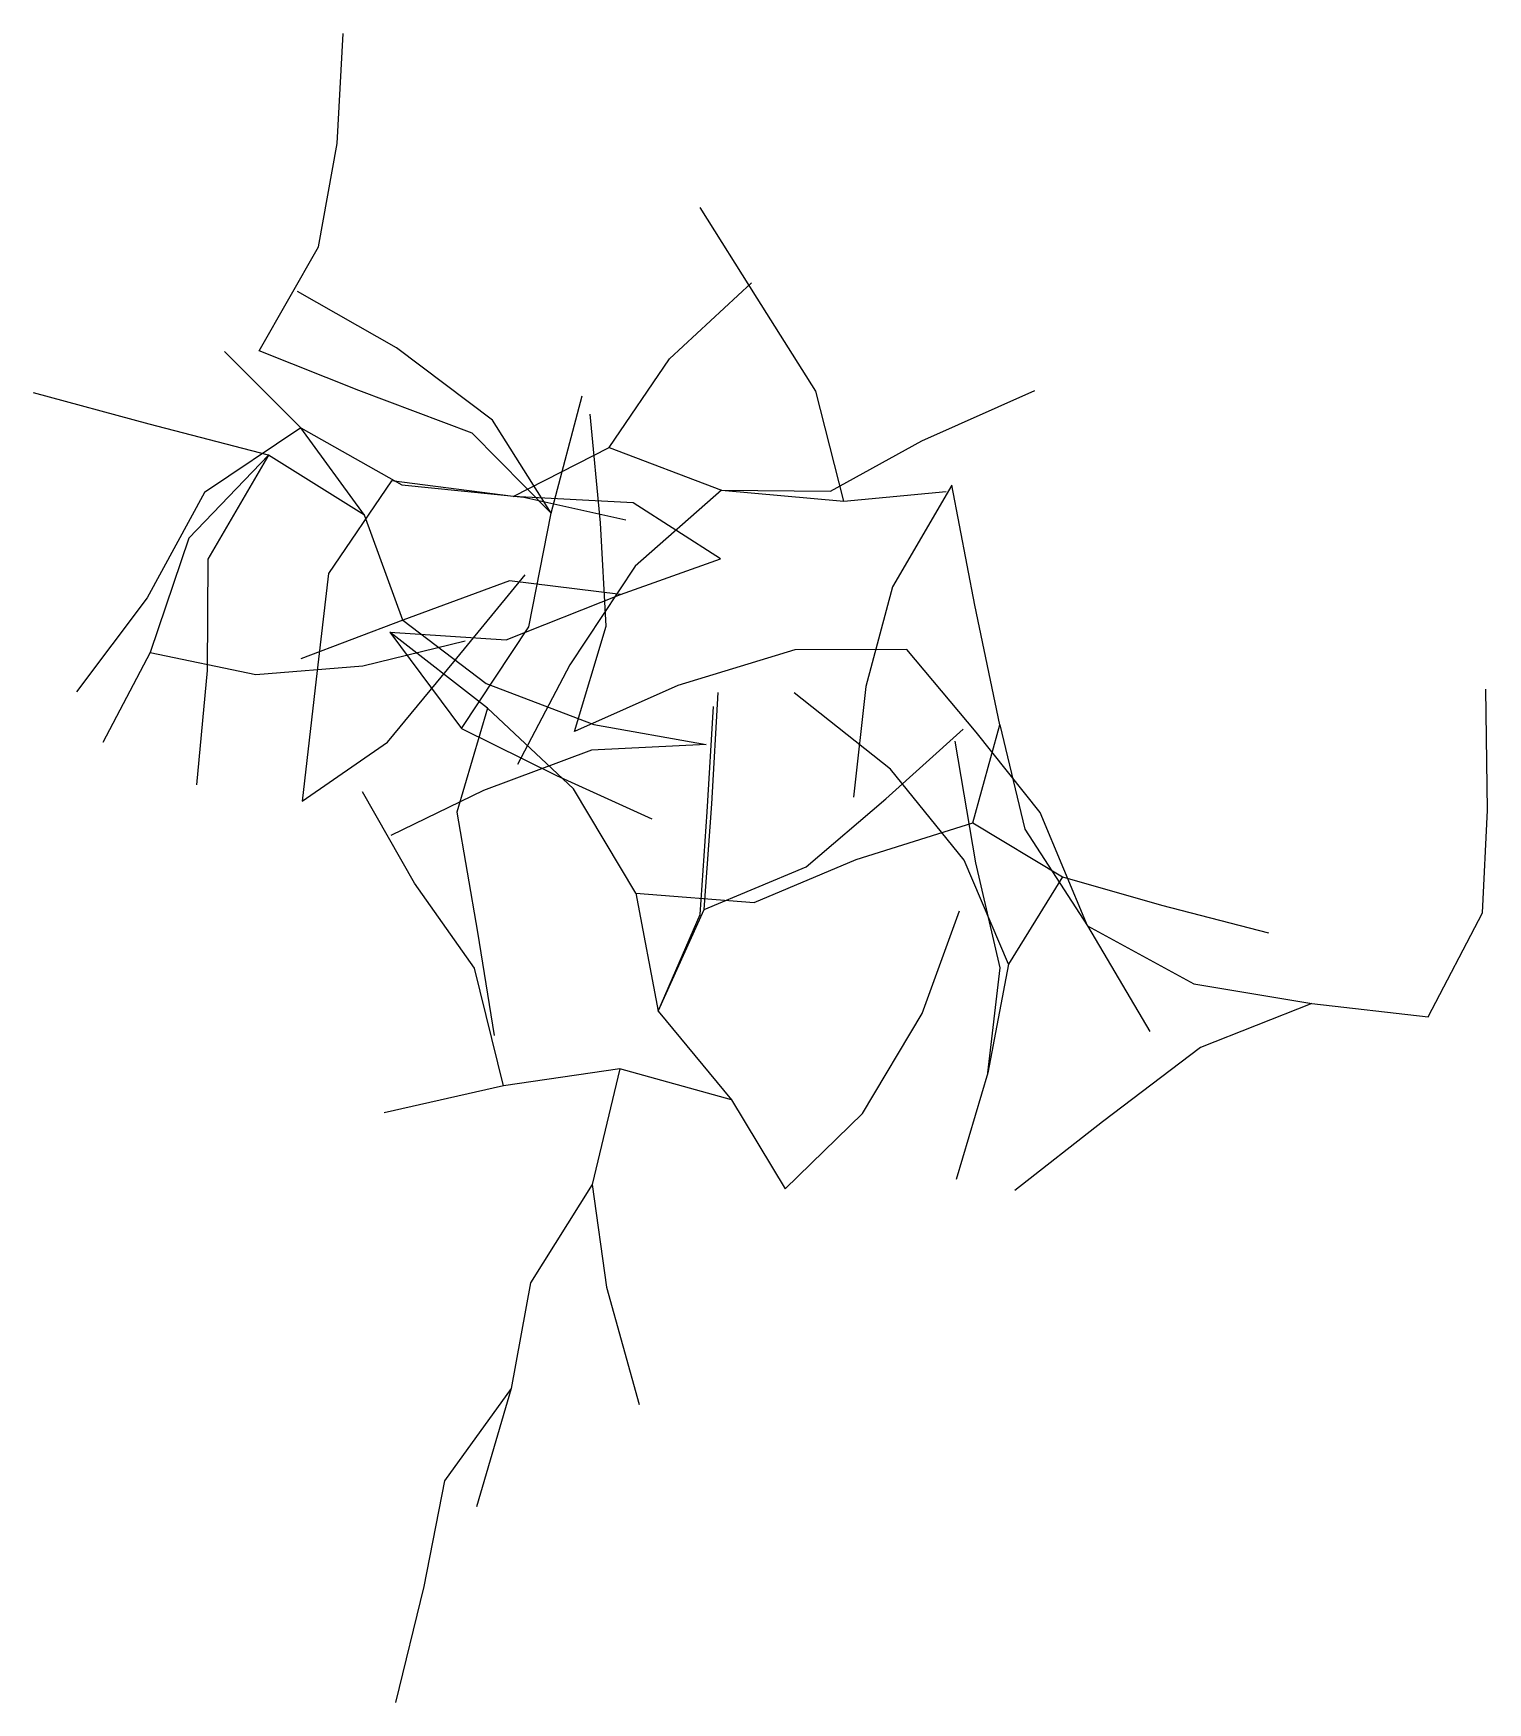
# Model space of a CAD drawing. Header units: metres. Extents: x -30 to 163, y -58 to 165.
import ezdxf

# ---------------------------------------------------------------- set-up
doc = ezdxf.new("R2010")
doc.units = ezdxf.units.M

msp = doc.modelspace()

# ---------------------------------------------------------------- linework, layer by layer
at = {"layer": 'NETWORK'}
for points in [[(10.21, 149.83), (11, 164.51)], [(7.72, 136.08), (10.21, 149.83)], [(66.14, 129.23), (58.55, 141.33)], [(-0.18, 122.21), (7.72, 136.08)], [(54.5, 121.15), (65.42, 131.28)], [(18.09, 122.62), (4.92, 130.11)], [(73.98, 116.85), (66.14, 129.23)], [(30.89, 113), (18.09, 122.62)], [(5.36, 111.99), (-4.81, 122.12)], [(13.11, 116.93), (-0.18, 122.21)], [(46.42, 109.34), (54.5, 121.15)], [(-14.84, 112.45), (-30.27, 116.63)], [(28.21, 111.24), (13.11, 116.93)], [(38.7, 100.6), (42.85, 116.23)], [(77.69, 102.19), (73.98, 116.85)], [(88.11, 110.24), (103.16, 116.94)], [(45.29, 99.33), (43.9, 113.81)], [(1.05, 108.34), (-14.84, 112.45)], [(5.36, 111.99), (-7.47, 103.35)], [(13.85, 100.35), (5.36, 111.99)], [(5.36, 111.99), (18.81, 104.39)], [(38.7, 100.6), (28.21, 111.24)], [(38.7, 100.6), (30.89, 113)], [(33.65, 102.83), (46.42, 109.34)], [(46.42, 109.34), (61.41, 103.67)], [(75.91, 103.55), (88.11, 110.24)], [(1.05, 108.34), (-9.54, 97.25)], [(1.05, 108.34), (-7.01, 94.47)], [(13.85, 100.35), (1.05, 108.34)], [(17.44, 104.93), (9.04, 92.57)], [(33.65, 102.83), (17.44, 104.93)], [(-7.47, 103.35), (-15.11, 89.34)], [(18.81, 104.39), (35.09, 102.74)], [(49.66, 101.96), (33.65, 102.83)], [(35.09, 102.74), (48.66, 99.72)], [(61.41, 103.67), (49.89, 93.55)], [(61.41, 103.67), (77.69, 102.19)], [(61.41, 103.67), (75.91, 103.55)], [(77.69, 102.19), (91.32, 103.49)], [(92.08, 104.31), (84.2, 90.79)], [(95.14, 88.35), (92.08, 104.31)], [(18.96, 86.37), (13.85, 100.35)], [(35.75, 85.44), (38.7, 100.6)], [(61.26, 94.51), (49.66, 101.96)], [(46.03, 85.53), (45.29, 99.33)], [(-9.54, 97.25), (-14.69, 82.03)], [(-7.01, 94.47), (-7.11, 79.65)], [(49.89, 93.55), (41.18, 80.42)], [(47.94, 89.78), (61.26, 94.51)], [(9.04, 92.57), (7.39, 78.5)], [(33.16, 91.6), (18.96, 86.37)], [(25.75, 80.81), (35.25, 92.4)], [(47.94, 89.78), (33.16, 91.6)], [(-15.11, 89.34), (-24.51, 76.79)], [(32.7, 83.71), (47.94, 89.78)], [(84.2, 90.79), (80.63, 77.5)], [(98.49, 72.39), (95.14, 88.35)], [(18.96, 86.37), (5.38, 81.22)], [(30.22, 74.63), (17.2, 84.76)], [(17.2, 84.76), (32.7, 83.71)], [(17.2, 84.76), (26.79, 71.93)], [(18.96, 86.37), (30.04, 77.9)], [(26.79, 71.93), (35.75, 85.44)], [(41.84, 71.52), (46.03, 85.53)], [(13.62, 80.27), (27.26, 83.61)], [(71.18, 82.41), (55.59, 77.66)], [(86.08, 82.42), (71.18, 82.41)], [(95.35, 71.42), (86.08, 82.42)], [(-14.69, 82.03), (-21.01, 70.06)], [(-14.69, 82.03), (-0.62, 79.12)], [(-0.62, 79.12), (13.62, 80.27)], [(16.91, 70.09), (25.75, 80.81)], [(41.18, 80.42), (34.24, 67.12)], [(-7.11, 79.65), (-8.52, 64.43)], [(7.39, 78.5), (5.53, 62.22)], [(30.04, 77.9), (44.4, 72.46)], [(55.59, 77.66), (41.84, 71.52)], [(60.1, 61.87), (60.96, 76.71)], [(83.93, 66.49), (71.07, 76.67)], [(80.63, 77.5), (78.99, 62.79)], [(163.48, 61.03), (163.24, 77.14)], [(30.22, 74.63), (26.16, 60.76)], [(41.67, 63.89), (30.22, 74.63)], [(59.49, 60.84), (60.32, 74.87)], [(26.79, 71.93), (39.43, 65.67)], [(44.4, 72.46), (59.38, 69.77)], [(83.32, 62.57), (93.59, 71.83)], [(94.88, 59.35), (98.49, 72.39)], [(103.88, 60.73), (95.35, 71.42)], [(98.49, 72.39), (101.83, 58.53)], [(5.53, 62.22), (16.91, 70.09)], [(44.07, 69.04), (29.72, 63.65)], [(59.38, 69.77), (44.07, 69.04)], [(95.31, 54.04), (92.56, 70.21)], [(39.43, 65.67), (52.14, 59.88)], [(93.75, 54.4), (83.93, 66.49)], [(20.5, 51.31), (13.6, 63.5)], [(29.72, 63.65), (17.36, 57.65)], [(50, 50), (41.67, 63.89)], [(72.69, 53.47), (83.32, 62.57)], [(26.16, 60.76), (28.89, 44.77)], [(58.56, 47.12), (59.49, 60.84)], [(59.1, 47.83), (60.1, 61.87)], [(110.17, 45.65), (103.88, 60.73)], [(162.78, 47.37), (163.48, 61.03)], [(79.33, 54.47), (94.88, 59.35)], [(94.88, 59.35), (106.82, 52.14)], [(101.83, 58.53), (110.17, 45.65)], [(59.1, 47.83), (72.69, 53.47)], [(65.75, 48.74), (79.33, 54.47)], [(99.64, 40.51), (93.75, 54.4)], [(98.53, 40.04), (95.31, 54.04)], [(28.51, 39.99), (20.5, 51.31)], [(106.82, 52.14), (99.64, 40.51)], [(106.82, 52.14), (120.01, 48.39)], [(50, 50), (65.75, 48.74)], [(50, 50), (52.99, 34.28)], [(52.99, 34.28), (59.1, 47.83)], [(52.99, 34.28), (58.56, 47.12)], [(88.13, 33.95), (93.12, 47.62)], [(120.01, 48.39), (134.28, 44.71)], [(155.56, 33.53), (162.78, 47.37)], [(28.89, 44.77), (31.1, 31.03)], [(110.17, 45.65), (118.49, 31.54)], [(110.17, 45.65), (124.33, 37.89)], [(99.64, 40.51), (96.89, 26.04)], [(96.89, 26.04), (98.53, 40.04)], [(32.38, 24.3), (28.51, 39.99)], [(124.33, 37.89), (140.06, 35.27)], [(52.99, 34.28), (62.72, 22.46)], [(80.21, 20.65), (88.13, 33.95)], [(140.06, 35.27), (125.23, 29.43)], [(140.06, 35.27), (155.56, 33.53)], [(125.23, 29.43), (112.16, 19.54)], [(47.86, 26.58), (32.38, 24.3)], [(47.86, 26.58), (44.18, 11.17)], [(62.72, 22.46), (47.86, 26.58)], [(96.89, 26.04), (92.65, 11.83)], [(32.38, 24.3), (16.47, 20.74)], [(62.72, 22.46), (69.89, 10.61)], [(69.89, 10.61), (80.21, 20.65)], [(112.16, 19.54), (100.47, 10.39)], [(44.18, 11.17), (35.98, -1.93)], [(44.18, 11.17), (46.1, -2.48)], [(35.98, -1.93), (33.4, -16)], [(46.1, -2.48), (50.46, -18.11)], [(33.4, -16), (24.5, -28.29)], [(33.4, -16), (28.75, -31.76)], [(24.5, -28.29), (21.73, -42.37)], [(21.73, -42.37), (17.98, -57.84)]]:
    msp.add_lwpolyline(points, dxfattribs=at)

doc.saveas('drawing.dxf')
